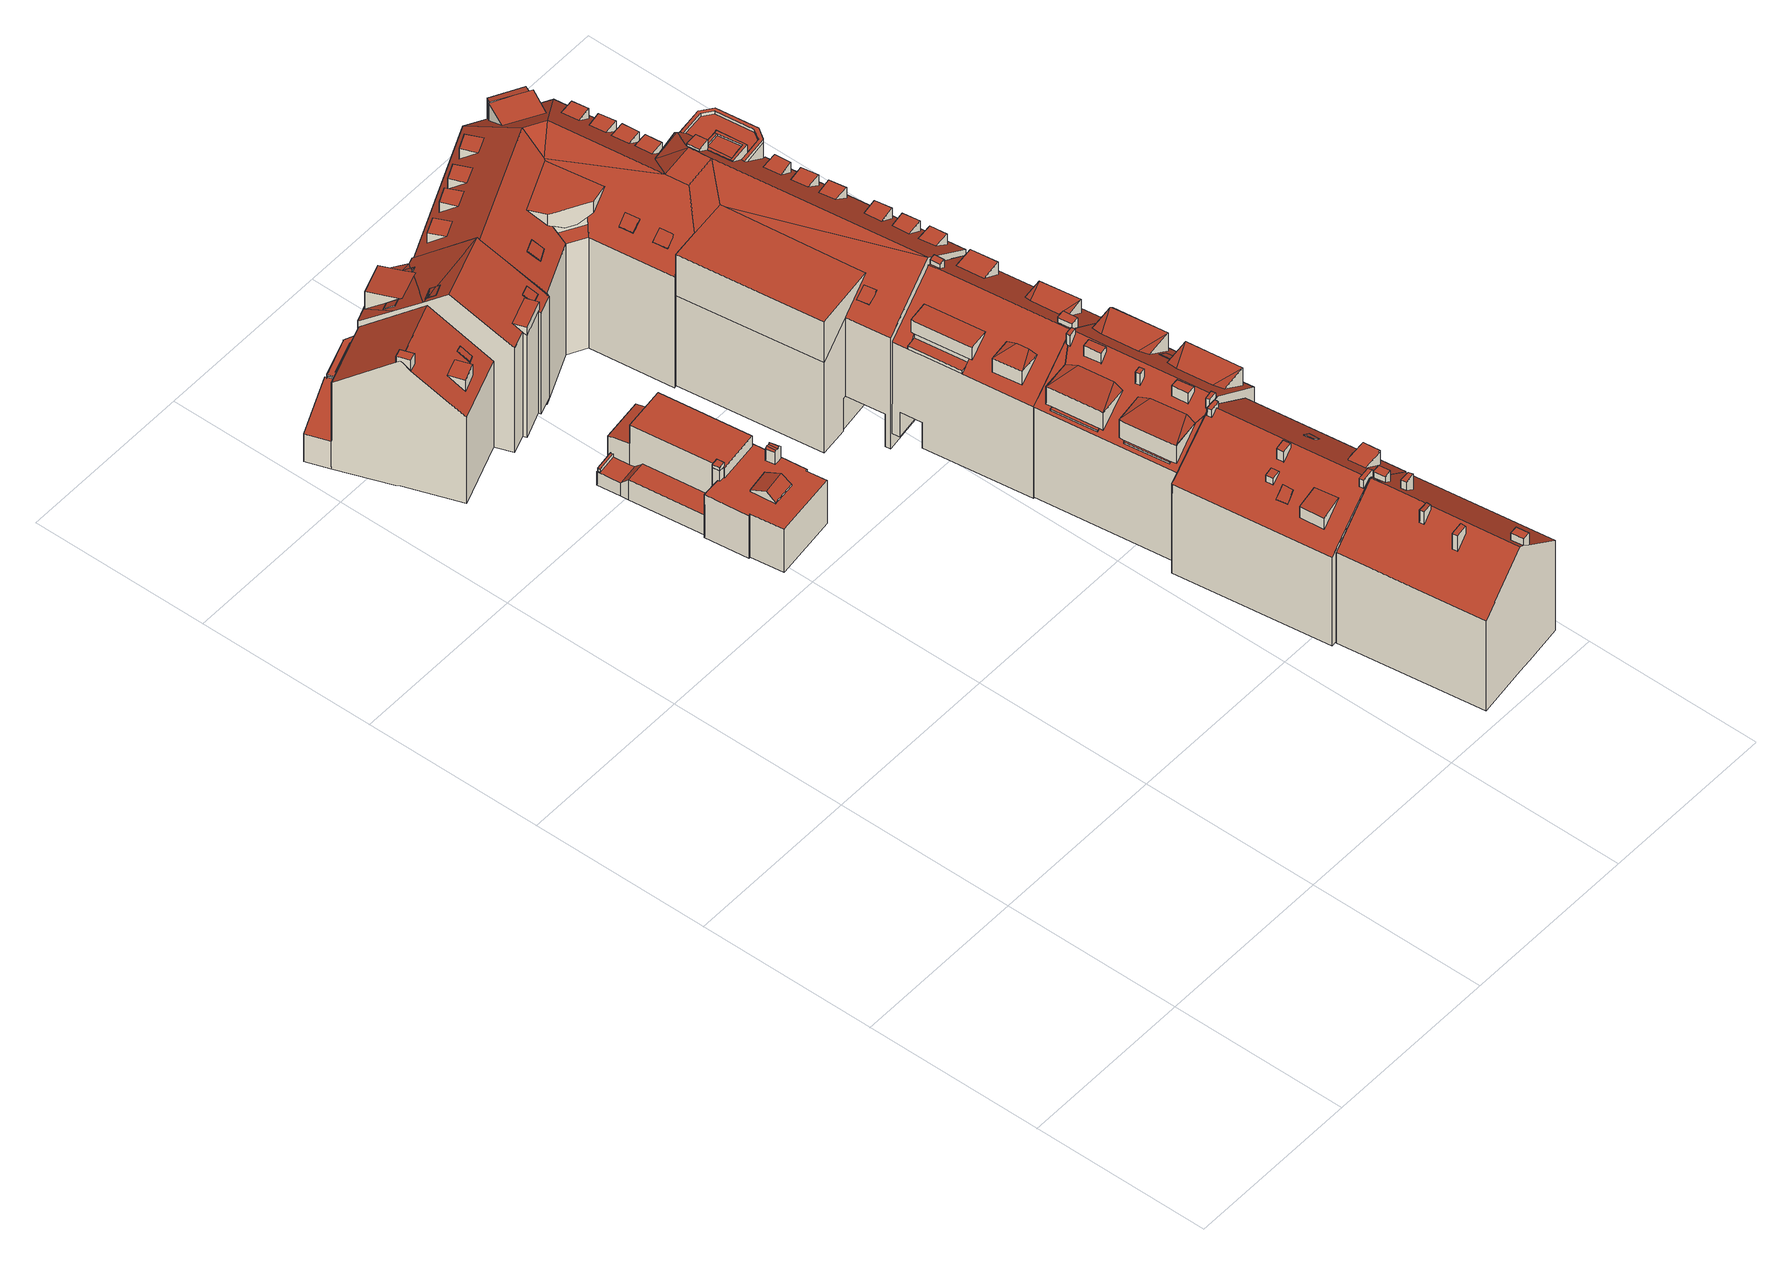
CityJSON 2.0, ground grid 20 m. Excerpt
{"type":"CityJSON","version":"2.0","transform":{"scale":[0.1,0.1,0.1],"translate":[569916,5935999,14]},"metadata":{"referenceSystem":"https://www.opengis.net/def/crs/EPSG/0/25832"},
"CityObjects":{
"building1":{"type":"Building","attributes":{"Grundfläche 2D":"122.697364","Grundhöhe NN":"15.857"},"children":["building1-1","building1-2","building1-3"],"geometry":[{"type":"Solid","lod":"3","boundaries":[[[[0,1,2,3,4,5,6]],[[5,4,7,8,9,6]],[[10,11,12,13,14]],[[2,1,15,16]],[[4,3,2,16,17,12,7]],[[7,12,11,8]],[[18,15,1,0,6,9,8,11,19,20]],[[21,14,13,12,17,22]],[[10,14,21,23]],[[11,10,23,19]],[[18,20,19,23,21,22,17,16,15]]]],"semantics":{"surfaces":[{"type":"RoofSurface"},{"type":"WallSurface"},{"type":"GroundSurface"}],"values":[[0,0,0,1,1,1,1,1,1,1,2]]}}]},
"building1-1":{"type":"BuildingInstallation","parents":["building1"],"geometry":[{"type":"MultiSurface","lod":"3","boundaries":[[[24,25,26,27]],[[26,25,28,29]],[[27,26,29,30]],[[24,27,30,31]],[[25,24,31,28]]],"semantics":{"surfaces":[{"type":"RoofSurface"},{"type":"WallSurface"}],"values":[0,1,1,1,1]}}]},
"building1-2":{"type":"BuildingInstallation","parents":["building1"],"geometry":[{"type":"MultiSurface","lod":"3","boundaries":[[[32,33,34,35,36]],[[0,37,34,33]],[[34,37,5,38,35]],[[36,35,38,9]],[[9,6,0,33,32,36]]],"semantics":{"surfaces":[{"type":"RoofSurface"},{"type":"WallSurface"}],"values":[0,1,1,1,1]}}]},
"building1-3":{"type":"BuildingInstallation","parents":["building1"],"geometry":[{"type":"MultiSurface","lod":"3","boundaries":[[[39,40,41,42]],[[43,44,42,41]],[[44,39,42]],[[43,41,40]]],"semantics":{"surfaces":[{"type":"RoofSurface"},{"type":"WallSurface"}],"values":[0,1,1,1]}}]},
"building2":{"type":"Building","attributes":{"Grundfläche 2D":"153.880548","Grundhöhe NN":"16.276"},"children":["building2-1","building2-2","building2-3","building2-4"],"geometry":[{"type":"Solid","lod":"3","boundaries":[[[[45,46,47,48,49,50,51,52,53,54,55,56,57,58]],[[59,60,61,62,63,64,65,66,67]],[[68,69,70,71,72,73,74]],[[75,76,77,78,79,80]],[[81,82,83,84,85,86]],[[69,68,80,79]],[[87,51,50,76,75,88]],[[52,51,87,89]],[[53,52,89,90]],[[54,53,90,91]],[[55,54,91,92]],[[56,55,92,93]],[[58,57,94,95]],[[57,56,93,94]],[[45,58,95,96]],[[75,80,97,88]],[[85,84,98,99]],[[86,85,99,100]],[[72,71,70,83,82,81,86,100,101]],[[61,84,83,62]],[[69,79,78,63,62,83,70]],[[63,78,77,64]],[[50,49,65,64,77,76]],[[65,49,48,66]],[[66,48,47,67]],[[67,47,46,59]],[[98,84,61,60,59,46,45,96]],[[80,68,102,97]],[[103,74,73,72,101,104]],[[68,74,103,102]],[[95,94,93,92,91,90,89,87,88,97,102,103,104,101,100,99,98,96]]]],"semantics":{"surfaces":[{"type":"RoofSurface"},{"type":"WallSurface"},{"type":"GroundSurface"}],"values":[[0,0,0,0,0,0,1,1,1,1,1,1,1,1,1,1,1,1,1,1,1,1,1,1,1,1,1,1,1,1,2]]}}]},
"building2-1":{"type":"BuildingInstallation","parents":["building2"],"geometry":[{"type":"MultiSurface","lod":"3","boundaries":[[[105,106,107,108]],[[109,106,105,110]],[[111,112,108,107]],[[108,112,113,110,105]],[[113,114,109,110]],[[109,114,111,107,106]]],"semantics":{"surfaces":[{"type":"RoofSurface"},{"type":"WallSurface"}],"values":[0,0,1,1,1,1]}}]},
"building2-2":{"type":"BuildingInstallation","parents":["building2"],"geometry":[{"type":"MultiSurface","lod":"3","boundaries":[[[115,116,117,118]],[[119,115,118,120]],[[121,119,120,122]],[[123,121,122,124]],[[125,126,127,128,124,122,120,118,117]],[[123,124,128,129]],[[129,130,131,132,133,116,115,119,121,123]],[[117,116,133,125]]],"semantics":{"surfaces":[{"type":"RoofSurface"},{"type":"WallSurface"}],"values":[0,0,0,0,1,1,1,1]}}]},
"building2-3":{"type":"BuildingInstallation","parents":["building2"],"geometry":[{"type":"MultiSurface","lod":"3","boundaries":[[[134,135,136,137]],[[64,65,134,137]],[[65,66,138,135,134]],[[136,135,138,139]],[[139,63,64,137,136]]],"semantics":{"surfaces":[{"type":"RoofSurface"},{"type":"WallSurface"}],"values":[0,1,1,1,1]}}]},
"building2-4":{"type":"BuildingInstallation","parents":["building2"],"geometry":[{"type":"MultiSurface","lod":"3","boundaries":[[[140,141,142,143]],[[72,73,143,142]],[[73,144,140,143]],[[141,140,144,71]],[[72,142,141,71]]],"semantics":{"surfaces":[{"type":"RoofSurface"},{"type":"WallSurface"}],"values":[0,1,1,1,1]}}]},
"building3":{"type":"Building","attributes":{"Grundfläche 2D":"136.091124","Grundhöhe NN":"15.886"},"children":["building3-1","building3-2","building3-3","building3-4","building3-5"],"geometry":[{"type":"Solid","lod":"3","boundaries":[[[[145,146,147,148,149,150,151,152,153]],[[154,155,156,157]],[[158,154,157,159,160,161,162,163,164,165,166,167]],[[168,169,150,149,170,171,172,165,173,174,175,176]],[[171,170,166,165,172]],[[177,175,178,179,180,181]],[[175,177,182,169,168,176]],[[183,180,179,184,170,149,148,185]],[[179,186,187,184]],[[188,189,190,191,192,193,194,195]],[[183,185,148,147,146]],[[152,151,150,169,182,177,181,145,153]],[[180,183,146,145,181]],[[160,159,156,155,196]],[[156,159,157]],[[158,196,155,154]],[[158,167,197,198]],[[196,158,198,199]],[[160,196,199,200]],[[161,160,200,201]],[[162,161,201,202]],[[203,204,174,173,165,164,163,162,202,205]],[[175,174,204,206]],[[178,175,206,207]],[[192,191,190,189,208,186,179,178,207,209]],[[167,166,170,184,187,186,208,189,22,17,197]],[[193,192,209,210]],[[194,193,210,211]],[[212,188,195,194,211,213]],[[189,188,212,22]],[[203,205,202,201,200,199,198,197,17,22,212,213,211,210,209,207,206,204]]]],"semantics":{"surfaces":[{"type":"RoofSurface"},{"type":"WallSurface"},{"type":"GroundSurface"}],"values":[[0,0,0,0,0,0,0,0,0,0,1,1,1,1,1,1,1,1,1,1,1,1,1,1,1,1,1,1,1,1,2]]}}]},
"building3-1":{"type":"BuildingInstallation","parents":["building3"],"geometry":[{"type":"MultiSurface","lod":"3","boundaries":[[[214,215,216,217,218]],[[219,220,218,217,221]],[[220,222,214,218]],[[216,215,214,222,223,224]],[[224,221,217,216]]],"semantics":{"surfaces":[{"type":"RoofSurface"},{"type":"WallSurface"}],"values":[0,1,1,1,1]}}]},
"building3-2":{"type":"BuildingInstallation","parents":["building3"],"geometry":[{"type":"MultiSurface","lod":"3","boundaries":[[[225,226,208,227,228,229,230,231,232,233,234]],[[228,227,190,235]],[[229,228,235,236]],[[230,229,236,237]],[[237,191,231,230]],[[192,232,231,191]],[[192,193,233,232]],[[193,194,234,233]],[[194,195,188,226,225,234]],[[188,189,208,226]],[[190,227,208,189]]],"semantics":{"surfaces":[{"type":"RoofSurface"},{"type":"WallSurface"}],"values":[0,1,1,1,1,1,1,1,1,1,1]}}]},
"building3-3":{"type":"BuildingInstallation","parents":["building3"],"geometry":[{"type":"MultiSurface","lod":"3","boundaries":[[[238,239,240]],[[238,240,241]],[[242,243,241,244]],[[238,241,243]],[[245,244,241,240,239,246,171]],[[245,247,242,244]],[[248,238,243,242,247,172]],[[248,246,239,238]]],"semantics":{"surfaces":[{"type":"RoofSurface"},{"type":"WallSurface"}],"values":[0,0,0,0,1,1,1,1]}}]},
"building3-4":{"type":"BuildingInstallation","parents":["building3"],"geometry":[{"type":"MultiSurface","lod":"3","boundaries":[[[249,250,251,252,253,254]],[[255,254,253]],[[256,252,251,250,257,258]],[[255,253,252,256,168,259]],[[260,261,249,254,255,259,176]],[[261,257,250,249]]],"semantics":{"surfaces":[{"type":"RoofSurface"},{"type":"WallSurface"}],"values":[0,0,1,1,1,1]}}]},
"building3-5":{"type":"BuildingInstallation","parents":["building3"],"geometry":[{"type":"MultiSurface","lod":"3","boundaries":[[[262,263,264,265]],[[265,264,266,267]],[[262,265,267,268]],[[268,269,263,262]],[[269,266,264,263]]],"semantics":{"surfaces":[{"type":"RoofSurface"},{"type":"WallSurface"}],"values":[0,1,1,1,1]}}]},
"building4":{"type":"Building","attributes":{"Grundfläche 2D":"196.305676","Grundhöhe NN":"16.798"},"children":["building4-1","building4-2","building4-3","building4-4","building4-5"],"geometry":[{"type":"Solid","lod":"3","boundaries":[[[[270,271,272,273,274,275,276,277]],[[278,271,270]],[[279,272,271,278,280,281]],[[276,275,282,283]],[[270,277,276,283,284]],[[285,286,281,280,278,270,284,287]],[[279,281,286,288]],[[289,282,275,274,273,272,279,288,290]],[[290,288,286,285,287,284,283,282,289]]]],"semantics":{"surfaces":[{"type":"RoofSurface"},{"type":"WallSurface"},{"type":"GroundSurface"}],"values":[[0,0,0,1,1,1,1,1,2]]}}]},
"building4-1":{"type":"BuildingInstallation","parents":["building4"],"geometry":[{"type":"MultiSurface","lod":"3","boundaries":[[[291,292,293,294]],[[294,293,273,274]],[[291,294,274,295]],[[292,291,295,296]],[[293,292,296,273]]],"semantics":{"surfaces":[{"type":"RoofSurface"},{"type":"WallSurface"}],"values":[0,1,1,1,1]}}]},
"building4-2":{"type":"BuildingInstallation","parents":["building4"],"geometry":[{"type":"MultiSurface","lod":"3","boundaries":[[[297,298,299,300]],[[300,299,301,302]],[[297,300,302,303]],[[298,297,303,304]],[[299,298,304,301]]],"semantics":{"surfaces":[{"type":"RoofSurface"},{"type":"WallSurface"}],"values":[0,1,1,1,1]}}]},
"building4-3":{"type":"BuildingInstallation","parents":["building4"],"geometry":[{"type":"MultiSurface","lod":"3","boundaries":[[[305,306,307,308]],[[308,307,309,310]],[[305,308,310,311]],[[311,312,306,305]],[[312,309,307,306]]],"semantics":{"surfaces":[{"type":"RoofSurface"},{"type":"WallSurface"}],"values":[0,1,1,1,1]}}]},
"building4-4":{"type":"BuildingInstallation","parents":["building4"],"geometry":[{"type":"MultiSurface","lod":"3","boundaries":[[[313,314,315,316]],[[316,315,277,270]],[[313,316,270,317]],[[314,313,317,318]],[[315,314,318,277]]],"semantics":{"surfaces":[{"type":"RoofSurface"},{"type":"WallSurface"}],"values":[0,1,1,1,1]}}]},
"building4-5":{"type":"BuildingInstallation","parents":["building4"],"geometry":[{"type":"MultiSurface","lod":"3","boundaries":[[[319,320,321,322]],[[322,321,323,324]],[[324,325,319,322]],[[325,326,320,319]],[[321,320,326,323]]],"semantics":{"surfaces":[{"type":"RoofSurface"},{"type":"WallSurface"}],"values":[0,1,1,1,1]}}]},
"building5":{"type":"Building","attributes":{"Grundfläche 2D":"222.930865","Grundhöhe NN":"17.028"},"children":["building5-1","building5-2","building5-3","building5-4","building5-5","building5-6","building5-7"],"geometry":[{"type":"Solid","lod":"3","boundaries":[[[[327,328,329,330]],[[331,332,333,334,335,336,337,338,339,340],[341,328,327,342]],[[278,270,343,333,332,331]],[[344,333,343,270]],[[345,346,337,336,335,334,333,344,270,276,347,348,349]],[[330,329,341,342]],[[342,327,330]],[[341,329,328]],[[350,351,270,278,331,340,339,352,353]],[[354,347,276,270,351,355]],[[348,347,354,356]],[[357,358,338,337,346,345,349,348,356,359]],[[339,338,358,352]],[[359,356,354,355,351,350,353,352,358,357]]]],"semantics":{"surfaces":[{"type":"RoofSurface"},{"type":"WallSurface"},{"type":"GroundSurface"}],"values":[[0,0,0,0,0,1,1,1,1,1,1,1,1,2]]}}]},
"building5-1":{"type":"BuildingInstallation","parents":["building5"],"geometry":[{"type":"MultiSurface","lod":"3","boundaries":[[[360,361,362,363,364]],[[332,343,344,365,362,361,360,366]],[[363,362,365,367]],[[363,367,333,368,364]],[[360,364,368,366]]],"semantics":{"surfaces":[{"type":"RoofSurface"},{"type":"WallSurface"}],"values":[0,1,1,1,1]}}]},
"building5-2":{"type":"BuildingInstallation","parents":["building5"],"geometry":[{"type":"MultiSurface","lod":"3","boundaries":[[[369,370,371,372]],[[372,371,373,374]],[[369,372,374,375]],[[370,369,375,376]],[[371,370,376,373]]],"semantics":{"surfaces":[{"type":"RoofSurface"},{"type":"WallSurface"}],"values":[0,1,1,1,1]}}]},
"building5-3":{"type":"BuildingInstallation","parents":["building5"],"geometry":[{"type":"MultiSurface","lod":"3","boundaries":[[[377,378,379,380]],[[380,379,381,382]],[[379,378,383,381]],[[377,380,382,384]],[[378,377,384,383]]],"semantics":{"surfaces":[{"type":"RoofSurface"},{"type":"WallSurface"}],"values":[0,1,1,1,1]}}]},
"building5-4":{"type":"BuildingInstallation","parents":["building5"],"geometry":[{"type":"MultiSurface","lod":"3","boundaries":[[[385,386,387,388,389,390]],[[388,387,391,336,392]],[[389,388,392,393]],[[393,335,394,385,390,389]],[[394,395,391,387,386,385]]],"semantics":{"surfaces":[{"type":"RoofSurface"},{"type":"WallSurface"}],"values":[0,1,1,1,1]}}]},
"building5-5":{"type":"BuildingInstallation","parents":["building5"],"geometry":[{"type":"MultiSurface","lod":"3","boundaries":[[[396,397,398,399]],[[399,398,400,401]],[[396,399,401,402]],[[397,396,402,403]],[[398,397,403,400]]],"semantics":{"surfaces":[{"type":"RoofSurface"},{"type":"WallSurface"}],"values":[0,1,1,1,1]}}]},
"building5-6":{"type":"BuildingInstallation","parents":["building5"],"geometry":[{"type":"MultiSurface","lod":"3","boundaries":[[[404,405,406,407]],[[407,406,408,409]],[[404,407,409,410]],[[405,404,410,411]],[[406,405,411,408]]],"semantics":{"surfaces":[{"type":"RoofSurface"},{"type":"WallSurface"}],"values":[0,1,1,1,1]}}]},
"building5-7":{"type":"BuildingInstallation","parents":["building5"],"geometry":[{"type":"MultiSurface","lod":"3","boundaries":[[[412,413,414,415,416,417,418,419]],[[420,416,415,414,413,421,422]],[[423,412,419,418,417,424,425]],[[413,412,423,421]]],"semantics":{"surfaces":[{"type":"RoofSurface"},{"type":"WallSurface"}],"values":[0,1,1,1]}}]},
"building6":{"type":"Building","attributes":{"Grundfläche 2D":"205.295809","Grundhöhe NN":"16.913"},"children":["building6-1","building6-2","building6-3","building6-4","building6-5","building6-6","building6-7","building6-8"],"geometry":[{"type":"MultiSurface","lod":"3","boundaries":[[[426,427,428,429]],[[427,430,428]],[[429,431,426]],[[432,433,434]],[[433,435,434]],[[432,434,435,436,437,438,439]],[[436,440,437]],[[441,442,443]],[[442,444,445,446,447,448,443]],[[444,449,445]],[[449,446,445]],[[450,451,452,453,454,455,456,457,458],[459,460,461,462,463,464,465,466],[467,468,431,429,428,430]],[[452,451,450,469,470,471,472,473,453],[449,444,442,441,474,475,476,477,478,479,480,481,449,469],[433,482,483,484,485,486,487,440,436,435,433,472]],[[461,460,488,489,490]],[[490,463,462,461]],[[488,460,459]],[[430,427,467]],[[426,431,468]],[[427,426,468,467]],[[482,433,432]],[[437,440,487]],[[483,482,432,439,438,437,487,486]],[[441,443,474]],[[481,446,449]],[[475,474,443,448,447,446,481,480]],[[463,490,464]],[[466,488,459]],[[464,490,489,488,466,465]],[[456,455,454,491,492]],[[493,494,470,469,450,458,457,456,492,495]],[[471,470,494,496]],[[497,491,454,453,473,472,471,496,498]],[[492,491,497,498,496,494,493,495]]],"semantics":{"surfaces":[{"type":"RoofSurface"},{"type":"WallSurface"},{"type":"GroundSurface"}],"values":[0,0,0,0,0,0,0,0,0,0,0,0,0,0,0,0,1,1,1,1,1,1,1,1,1,1,1,1,1,1,1,1,2]}}]},
"building6-1":{"type":"BuildingInstallation","parents":["building6"],"geometry":[{"type":"MultiSurface","lod":"3","boundaries":[[[486,499,500,483]],[[499,486,485]],[[500,499,485,484]],[[483,500,484]]],"semantics":{"surfaces":[{"type":"RoofSurface"},{"type":"WallSurface"}],"values":[0,1,1,1]}}]},
"building6-2":{"type":"BuildingInstallation","parents":["building6"],"geometry":[{"type":"MultiSurface","lod":"3","boundaries":[[[501,502,503,504]],[[504,503,505,506]],[[501,504,506,507]],[[502,501,507,508]],[[503,502,508,505]]],"semantics":{"surfaces":[{"type":"RoofSurface"},{"type":"WallSurface"}],"values":[0,1,1,1,1]}}]},
"building6-3":{"type":"BuildingInstallation","parents":["building6"],"geometry":[{"type":"MultiSurface","lod":"3","boundaries":[[[509,510,511,512]],[[513,514,512,511]],[[509,512,514,515]],[[510,509,515,516]],[[511,510,516,513]]],"semantics":{"surfaces":[{"type":"RoofSurface"},{"type":"WallSurface"}],"values":[0,1,1,1,1]}}]},
"building6-4":{"type":"BuildingInstallation","parents":["building6"],"geometry":[{"type":"MultiSurface","lod":"3","boundaries":[[[517,518,519,520]],[[520,519,521,522]],[[517,520,522,523]],[[523,524,518,517]],[[519,518,524,521]]],"semantics":{"surfaces":[{"type":"RoofSurface"},{"type":"WallSurface"}],"values":[0,1,1,1,1]}}]},
"building6-5":{"type":"BuildingInstallation","parents":["building6"],"geometry":[{"type":"MultiSurface","lod":"3","boundaries":[[[480,479,525,526,476,475]],[[476,526,477]],[[525,479,478]],[[526,525,478,477]]],"semantics":{"surfaces":[{"type":"RoofSurface"},{"type":"WallSurface"}],"values":[0,1,1,1]}}]},
"building6-6":{"type":"BuildingInstallation","parents":["building6"],"geometry":[{"type":"MultiSurface","lod":"3","boundaries":[[[527,528,529,530]],[[530,529,531,532]],[[527,530,532,533]],[[528,527,533,534]],[[529,528,534,531]]],"semantics":{"surfaces":[{"type":"RoofSurface"},{"type":"WallSurface"}],"values":[0,1,1,1,1]}}]},
"building6-7":{"type":"BuildingInstallation","parents":["building6"],"geometry":[{"type":"MultiSurface","lod":"3","boundaries":[[[535,536,537,538]],[[539,540,536,535]],[[541,542,538,537]],[[535,538,542,539]],[[537,536,540,541]]],"semantics":{"surfaces":[{"type":"RoofSurface"},{"type":"WallSurface"}],"values":[0,1,1,1,1]}}]},
"building6-8":{"type":"BuildingInstallation","parents":["building6"],"geometry":[{"type":"MultiSurface","lod":"3","boundaries":[[[543,544,545,546]],[[546,545,547,548]],[[543,546,548,549]],[[544,543,549,550]],[[545,544,550,547]]],"semantics":{"surfaces":[{"type":"RoofSurface"},{"type":"WallSurface"}],"values":[0,1,1,1,1]}}]},
"building7":{"type":"Building","attributes":{"Grundfläche 2D":"773.673738","Grundhöhe NN":"14.750"},"children":["building7-1","building7-2","building7-3","building7-4","building7-5","building7-6","building7-7","building7-8","building7-9","building7-10","building7-11","building7-12","building7-13","building7-14","building7-15","building7-16","building7-17","building7-18","building7-19","building7-20","building7-21","building7-22","building7-23","building7-24","building7-25","building7-26"],"geometry":[{"type":"MultiSurface","lod":"3","boundaries":[[[551,552,553,554,555]],[[556,557,558,559,560,561,562,563,564]],[[565,566,567,568,569]],[[570,565,569,571]],[[572,573,574,571,569,575,576,577,578,579,580,581,582,562,561,583]],[[574,584,571]],[[584,585,571]],[[573,586,585,584,574]],[[573,587,586]],[[588,586,589,590,591]],[[592,593,594,595,591,590,596,597],[598,555,554,599,600,601]],[[594,602,164,595]],[[603,604,605,606,607,608,595,164,609]],[[610,611,588,608,607,612,613,614,615,616,617,618]],[[591,608,588]],[[595,608,591]],[[588,611,571,585]],[[585,586,588]],[[570,571,611,610]],[[565,570,610,619,620,566]],[[621,622,612,607,606,623,624]],[[589,586,587]],[[554,553,599]],[[551,555,598]],[[599,553,552,551,598,601,625,626,600]],[[578,627,579]],[[628,629,627,578,577,630]],[[628,630,631,632]],[[632,631,633,634]],[[633,583,634]],[[635,567,566,620]],[[610,618,619]],[[618,617,619]],[[635,620,619,617,636]],[[605,604,637,638,614,613,622,621,624,623]],[[605,623,606]],[[613,612,622]],[[639,575,569,568,640,641]],[[642,643,644,645,646,576,575,639]],[[577,576,646,647]],[[630,577,647,648]],[[631,630,648,649]],[[633,631,649,650]],[[573,572,583,633,650,651]],[[652,590,589,587,573,651,653]],[[596,590,652,654]],[[597,596,654,655]],[[592,597,655,656]],[[593,592,656,657]],[[594,593,657,658]],[[602,594,658,659]],[[609,164,602,659,660]],[[603,609,660,661]],[[615,603,661,662]],[[616,615,662,663]],[[636,617,616,663,664]],[[635,636,664,665]],[[666,667,668,567,635,665]],[[669,670,640,568,567,668]],[[644,671,672,645]],[[672,671,667,666]],[[643,642,670,669]],[[654,652,653,651,650,649,648,647,646,645,672,666,665,664,663,662,661,660,659,658,657,656,655]],[[640,670,642,639,641]],[[668,667,671,644,643,669]]],"semantics":{"surfaces":[{"type":"RoofSurface"},{"type":"WallSurface"},{"type":"GroundSurface"},{"type":"OuterCeilingSurface"}],"values":[0,0,0,0,0,0,0,0,0,0,0,0,0,0,0,0,0,0,0,0,0,1,1,1,1,1,1,1,1,1,1,1,1,1,1,1,1,1,1,1,1,1,1,1,1,1,1,1,1,1,1,1,1,1,1,1,1,1,1,1,1,1,2,2,3]}}]},
"building7-1":{"type":"BuildingInstallation","parents":["building7"],"geometry":[{"type":"MultiSurface","lod":"3","boundaries":[[[673,674,675,676]],[[675,674,677]],[[673,676,678]],[[678,677,674,673]]],"semantics":{"surfaces":[{"type":"RoofSurface"},{"type":"WallSurface"}],"values":[0,1,1,1]}}]},
"building7-2":{"type":"BuildingInstallation","parents":["building7"],"geometry":[{"type":"MultiSurface","lod":"3","boundaries":[[[679,680,681,682,683,684,685,686,687]],[[680,679,564,563,688]],[[681,689,690,682]],[[684,683,682,690,691,692]],[[693,694,686,685]],[[686,694,695,696,687]],[[687,696,556,564,679]]],"semantics":{"surfaces":[{"type":"RoofSurface"},{"type":"WallSurface"}],"values":[0,1,1,1,1,1,1]}}]},
"building7-3":{"type":"BuildingInstallation","parents":["building7"],"geometry":[{"type":"MultiSurface","lod":"3","boundaries":[[[697,698,699,700]],[[698,701,699]],[[700,702,697]],[[698,697,702,701]]],"semantics":{"surfaces":[{"type":"RoofSurface"},{"type":"WallSurface"}],"values":[0,1,1,1]}}]},
"building7-4":{"type":"BuildingInstallation","parents":["building7"],"geometry":[{"type":"MultiSurface","lod":"3","boundaries":[[[703,704,705,706]],[[705,704,707]],[[708,703,706]],[[703,708,707,704]]],"semantics":{"surfaces":[{"type":"RoofSurface"},{"type":"WallSurface"}],"values":[0,1,1,1]}}]},
"building7-5":{"type":"BuildingInstallation","parents":["building7"],"geometry":[{"type":"MultiSurface","lod":"3","boundaries":[[[709,710,711,712,713,714]],[[715,716,709,714]],[[716,717,710,709]],[[718,719,715,714,713,712]],[[718,712,711,710,717,720]]],"semantics":{"surfaces":[{"type":"RoofSurface"},{"type":"WallSurface"}],"values":[0,1,1,1,1]}}]},
"building7-6":{"type":"BuildingInstallation","parents":["building7"],"geometry":[{"type":"MultiSurface","lod":"3","boundaries":[[[721,722,723,724]],[[722,725,723]],[[724,726,721]],[[722,721,726,725]]],"semantics":{"surfaces":[{"type":"RoofSurface"},{"type":"WallSurface"}],"values":[0,1,1,1]}}]},
"building7-7":{"type":"BuildingInstallation","parents":["building7"],"geometry":[{"type":"MultiSurface","lod":"3","boundaries":[[[689,727,692,691,690]],[[688,563,562,728]]],"semantics":{"surfaces":[{"type":"RoofSurface"},{"type":"WallSurface"}],"values":[0,1]}}]},
"building7-8":{"type":"BuildingInstallation","parents":["building7"],"geometry":[{"type":"MultiSurface","lod":"3","boundaries":[[[626,625,729,730]],[[601,596,597,729,625]],[[597,592,730,729]],[[592,593,600,626,730]]],"semantics":{"surfaces":[{"type":"RoofSurface"},{"type":"WallSurface"}],"values":[0,1,1,1]}}]},
"building7-9":{"type":"BuildingInstallation","parents":["building7"],"geometry":[{"type":"MultiSurface","lod":"3","boundaries":[[[731,732,733,734]],[[732,735,733]],[[734,736,731]],[[732,731,736,735]]],"semantics":{"surfaces":[{"type":"RoofSurface"},{"type":"WallSurface"}],"values":[0,1,1,1]}}]},
"building7-10":{"type":"BuildingInstallation","parents":["building7"],"geometry":[{"type":"MultiSurface","lod":"3","boundaries":[[[737,738,739,740]],[[738,741,739]],[[740,742,737]],[[738,737,742,741]]],"semantics":{"surfaces":[{"type":"RoofSurface"},{"type":"WallSurface"}],"values":[0,1,1,1]}}]},
"building7-11":{"type":"BuildingInstallation","parents":["building7"],"geometry":[{"type":"MultiSurface","lod":"3","boundaries":[[[743,744,745,746]],[[744,747,745]],[[746,748,743]],[[744,743,748,747]]],"semantics":{"surfaces":[{"type":"RoofSurface"},{"type":"WallSurface"}],"values":[0,1,1,1]}}]},
"building7-12":{"type":"BuildingInstallation","parents":["building7"],"geometry":[{"type":"MultiSurface","lod":"3","boundaries":[[[749,750,751,752,753,754]],[[755,756,753,752]],[[756,757,754,753]],[[757,758,750,749,754]],[[758,759,755,752,751,750]]],"semantics":{"surfaces":[{"type":"RoofSurface"},{"type":"WallSurface"}],"values":[0,1,1,1,1]}}]},
"building7-13":{"type":"BuildingInstallation","parents":["building7"],"geometry":[{"type":"MultiSurface","lod":"3","boundaries":[[[760,761,762,763,764,765]],[[766,767,768,764,763,769]],[[574,765,764,768]],[[770,761,760,765,574,584]],[[771,772,769,763,762,761,770]]],"semantics":{"surfaces":[{"type":"RoofSurface"},{"type":"WallSurface"}],"values":[0,1,1,1,1]}}]},
"building7-14":{"type":"BuildingInstallation","parents":["building7"],"geometry":[{"type":"MultiSurface","lod":"3","boundaries":[[[773,774,775,776,777]],[[777,776,778]],[[774,779,775]],[[779,778,776,775]]],"semantics":{"surfaces":[{"type":"RoofSurface"},{"type":"WallSurface"}],"values":[0,1,1,1]}}]},
"building7-15":{"type":"BuildingInstallation","parents":["building7"],"geometry":[{"type":"MultiSurface","lod":"3","boundaries":[[[780,781,782,783]],[[784,785,781,780,786]],[[782,781,785,787]],[[780,783,786]]],"semantics":{"surfaces":[{"type":"RoofSurface"},{"type":"WallSurface"}],"values":[0,1,1,1]}}]},
"building7-16":{"type":"BuildingInstallation","parents":["building7"],"geometry":[{"type":"MultiSurface","lod":"3","boundaries":[[[615,788,789,603]],[[788,615,614]],[[788,614,638,637,604,789]],[[603,789,604]]],"semantics":{"surfaces":[{"type":"RoofSurface"},{"type":"WallSurface"}],"values":[0,1,1,1]}}]},
"building7-17":{"type":"BuildingInstallation","parents":["building7"],"geometry":[{"type":"MultiSurface","lod":"3","boundaries":[[[790,791,792,793]],[[792,791,794,795]],[[793,792,795,796]],[[790,793,796,797]],[[791,790,797,794]]],"semantics":{"surfaces":[{"type":"RoofSurface"},{"type":"WallSurface"}],"values":[0,1,1,1,1]}}]},
"building7-18":{"type":"BuildingInstallation","parents":["building7"],"geometry":[{"type":"MultiSurface","lod":"3","boundaries":[[[798,799,572,800,801,802,803,804,696,695,805,806,807,808]],[[801,800,561,560]],[[802,801,560,559]],[[803,802,559,558]],[[804,803,558,557]],[[557,556,696,804]],[[579,627,806,805]],[[627,629,628,808,807,806]],[[628,632,798,808]],[[632,634,799,798]],[[634,583,572,799]]],"semantics":{"surfaces":[{"type":"RoofSurface"},{"type":"WallSurface"}],"values":[0,1,1,1,1,1,1,1,1,1,1]}}]},
"building7-19":{"type":"BuildingInstallation","parents":["building7"],"geometry":[{"type":"MultiSurface","lod":"3","boundaries":[[[809,810,811,812]],[[810,813,811]],[[812,814,809]],[[810,809,814,813]]],"semantics":{"surfaces":[{"type":"RoofSurface"},{"type":"WallSurface"}],"values":[0,1,1,1]}}]},
"building7-20":{"type":"BuildingInstallation","parents":["building7"],"geometry":[{"type":"MultiSurface","lod":"3","boundaries":[[[815,816,817,818]],[[816,819,817]],[[818,820,815]],[[816,815,820,819]]],"semantics":{"surfaces":[{"type":"RoofSurface"},{"type":"WallSurface"}],"values":[0,1,1,1]}}]},
"building7-21":{"type":"BuildingInstallation","parents":["building7"],"geometry":[{"type":"MultiSurface","lod":"3","boundaries":[[[821,822,823,824]],[[825,823,822]],[[826,821,824]],[[826,825,822,821]]],"semantics":{"surfaces":[{"type":"RoofSurface"},{"type":"WallSurface"}],"values":[0,1,1,1]}}]},
"building7-22":{"type":"BuildingInstallation","parents":["building7"],"geometry":[{"type":"MultiSurface","lod":"3","boundaries":[[[827,828,829,830]],[[831,829,828]],[[832,827,830]],[[832,831,828,827]]],"semantics":{"surfaces":[{"type":"RoofSurface"},{"type":"WallSurface"}],"values":[0,1,1,1]}}]},
"building7-23":{"type":"BuildingInstallation","parents":["building7"],"geometry":[{"type":"MultiSurface","lod":"3","boundaries":[[[833,834,835,836]],[[836,835,837,838]],[[833,836,838,839]],[[834,833,839,840]],[[835,834,840,837]]],"semantics":{"surfaces":[{"type":"RoofSurface"},{"type":"WallSurface"}],"values":[0,1,1,1,1]}}]},
"building7-24":{"type":"BuildingInstallation","parents":["building7"],"geometry":[{"type":"MultiSurface","lod":"3","boundaries":[[[841,681,680,766,769,772,685,684]],[[680,688,728,767,766]],[[685,772,771,693]],[[841,684,692,727]],[[681,841,727,689]]],"semantics":{"surfaces":[{"type":"RoofSurface"},{"type":"WallSurface"}],"values":[0,1,1,1,1]}}]},
"building7-25":{"type":"BuildingInstallation","parents":["building7"],"geometry":[{"type":"MultiSurface","lod":"3","boundaries":[[[842,843,844,845]],[[844,843,846]],[[847,842,845]],[[843,842,847,846]]],"semantics":{"surfaces":[{"type":"RoofSurface"},{"type":"WallSurface"}],"values":[0,1,1,1]}}]},
"building7-26":{"type":"BuildingInstallation","parents":["building7"],"geometry":[{"type":"MultiSurface","lod":"3","boundaries":[[[848,849,850,851]],[[848,851,852]],[[849,848,852,853]],[[851,850,854,855]],[[852,851,855,856]],[[853,852,856,857]],[[850,849,853,857,854]],[[855,854,857,856]]],"semantics":{"surfaces":[{"type":"RoofSurface"},{"type":"WallSurface"},{"type":"OuterCeilingSurface"}],"values":[0,0,0,1,1,1,1,2]}}]},
"building8":{"type":"Building","attributes":{"Grundfläche 2D":"167.516036","Grundhöhe NN":"16.678"},"children":["building8-1","building8-2","building8-3"],"geometry":[{"type":"MultiSurface","lod":"3","boundaries":[[[858,859,860,861]],[[862,863,864,865]],[[863,866,864]],[[867,862,865]],[[868,869,870]],[[871,870,869,872]],[[872,873,871]],[[874,875,876,877,878,879]],[[880,881,882,883,884,885,879,878,886,887,888,889,470,469,450,890,891],[892,866,863,862,867,893]],[[458,457,894,890,450]],[[456,895,896,897,880,891,890,894,457],[869,868,898,899,873,872],[861,860,900,901]],[[860,859,900]],[[901,858,861]],[[858,901,900,859]],[[892,893,865,864]],[[867,865,893]],[[892,864,866]],[[870,898,868]],[[873,899,871]],[[870,871,899,898]],[[887,886,877,876,875,874,885,884]],[[878,877,886]],[[874,879,885]],[[902,903,456,457,458,450,469,470,904,905]],[[906,907,908,909,910,895,456,903]],[[911,881,880,897,896,895,910,912]],[[882,881,911,913,914,915,916,904,470,889]],[[909,908,914,913]],[[916,915,907,906]],[[911,912,910,909,913]],[[905,904,916,906,903,902]],[[908,907,915,914]]],"semantics":{"surfaces":[{"type":"RoofSurface"},{"type":"WallSurface"},{"type":"GroundSurface"},{"type":"OuterCeilingSurface"}],"values":[0,0,0,0,0,0,0,0,0,0,0,1,1,1,1,1,1,1,1,1,1,1,1,1,1,1,1,1,1,2,2,3]}}]},
"building8-1":{"type":"BuildingInstallation","parents":["building8"],"geometry":[{"type":"MultiSurface","lod":"3","boundaries":[[[917,918,919,920,921,922,923]],[[918,917,458,457]],[[924,925,919,918,457]],[[925,926,927,921,920,919]],[[927,928,894,458,917,923,922,921]]],"semantics":{"surfaces":[{"type":"RoofSurface"},{"type":"WallSurface"}],"values":[0,1,1,1,1]}}]},
"building8-2":{"type":"BuildingInstallation","parents":["building8"],"geometry":[{"type":"MultiSurface","lod":"3","boundaries":[[[929,883,930,931,888,932]],[[884,929,932,887]],[[883,929,884]],[[932,888,887]],[[930,883,882]],[[882,889,931,930]],[[888,931,889]]],"semantics":{"surfaces":[{"type":"RoofSurface"},{"type":"WallSurface"}],"values":[0,1,1,1,1,1,1]}}]},
"building8-3":{"type":"BuildingInstallation","parents":["building8"],"geometry":[{"type":"MultiSurface","lod":"3","boundaries":[[[933,934,935,936]],[[936,935,897,937]],[[937,938,933,936]],[[934,933,938,896]],[[935,934,896,897]]],"semantics":{"surfaces":[{"type":"RoofSurface"},{"type":"WallSurface"}],"values":[0,1,1,1,1]}}]}
},
"vertices":[
[46,954,179],[65,903,135],[136,929,135],[121,970,170],[113,990,188],[51,967,188],[43,964,188],[90,1053,135],[19,1027,135],[41,968,185],[10,1053,56],[19,1027,56],[90,1053,56],[90,1054,56],[78,1084,56],[65,903,19],[136,929,19],[90,1053,19],[43,964,19],[19,1027,19],[41,968,19],[78,1084,19],[90,1054,19],[10,1053,19],
[114,951,159],[107,949,159],[111,937,149],[118,940,149],[107,949,158],[111,937,148],[118,940,148],[114,951,158],
[43,964,193],[46,954,193],[55,957,193],[50,971,193],[41,968,193],[55,957,179],[50,971,185],
[98,945,158],[78,938,158],[84,920,158],[104,928,158],[84,920,143],[104,928,143],
[244,710,81],[244,709,81],[197,703,81],[197,704,81],[191,704,81],[191,706,81],[169,704,81],[175,655,81],[177,656,81],[182,619,81],[255,628,81],[252,651,81],[254,651,81],[247,710,81],[244,709,95],[244,710,95],[231,811,95],[183,805,95],[195,713,95],[190,712,95],[191,704,95],[197,704,95],[197,703,95],[160,797,41],[184,800,41],[183,805,41],[181,823,41],[181,826,41],[158,823,41],[157,823,41],[172,704,50],[191,706,50],[190,712,50],[195,713,50],[185,791,50],[161,788,50],[181,826,66],[181,823,67],[183,805,70],[231,811,70],[228,835,66],[180,829,66],[169,704,23],[172,704,23],[175,655,23],[177,656,23],[182,619,23],[255,628,23],[252,651,23],[254,651,23],[247,710,23],[244,710,23],[161,788,23],[231,811,23],[228,835,23],[180,829,23],[181,826,23],[160,797,23],[157,823,23],[158,823,23],
[227,660,92],[201,656,92],[202,646,83],[229,649,83],[199,674,83],[225,678,83],[202,646,81],[229,649,81],[225,678,81],[199,674,81],
[240,688,99],[238,688,97],[240,678,97],[241,678,99],[243,688,99],[244,678,99],[245,689,99],[247,679,99],[247,689,97],[249,679,97],[240,678,81],[241,678,81],[244,678,81],[249,679,81],[247,689,81],[245,689,81],[243,688,81],[240,688,81],[238,688,81],
[191,704,99],[199,705,99],[198,713,99],[190,712,99],[199,705,95],[198,713,95],
[158,820,45],[181,823,45],[181,826,45],[158,823,45],[158,820,41],
[138,1070,167],[105,1058,167],[117,1027,169],[118,1024,170],[147,1034,170],[151,1035,170],[150,1038,170],[150,1039,169],[147,1045,169],[160,927,168],[165,913,168],[197,925,168],[192,939,168],[163,917,160],[197,925,157],[195,925,157],[196,922,155],[217,930,155],[217,932,157],[194,994,207],[193,996,210],[121,970,210],[143,910,160],[152,1040,166],[150,1038,168],[112,994,190],[117,994,191],[131,994,195],[171,1055,160],[171,1056,159],[164,1054,159],[157,1046,163],[144,1056,153],[155,1078,142],[105,1060,142],[108,1059,143],[138,1070,143],[147,1045,162],[105,1058,143],[102,1021,168],[116,1029,166],[90,1054,142],[90,1053,143],[79,1082,58],[90,1054,58],[94,1056,58],[142,1073,58],[146,1075,58],[141,1090,58],[122,1098,58],[121,1097,58],[165,913,157],[143,910,19],[163,917,19],[165,913,19],[195,925,19],[196,922,19],[217,930,19],[171,1055,19],[171,1056,19],[217,932,19],[164,1054,19],[155,1078,19],[90,1054,60],[146,1075,19],[141,1090,19],[122,1098,19],[79,1082,19],[121,1097,19],
[104,1035,160],[108,1025,168],[108,1024,169],[116,1027,169],[112,1038,159],[115,1028,166],[112,1038,158],[116,1027,168],[104,1035,159],[108,1025,167],[108,1024,168],
[121,1097,60],[79,1082,60],[94,1056,60],[86,1078,60],[123,1091,60],[137,1086,60],[142,1073,60],[146,1075,60],[141,1090,60],[122,1098,60],[86,1078,58],[123,1091,58],[137,1086,58],
[129,1000,191],[116,995,191],[117,994,192],[117,992,194],[132,990,200],[131,994,196],[120,985,200],[120,985,199],[116,995,190],[132,990,199],[129,1000,190],
[154,1054,158],[146,1051,158],[148,1046,162],[151,1039,168],[152,1040,168],[157,1046,164],[158,1042,167],[151,1039,167],[146,1051,157],[148,1046,161],[158,1042,166],[156,1049,160],[154,1054,157],
[196,931,163],[207,935,163],[203,945,171],[192,941,171],[203,945,170],[192,941,170],[196,931,162],[207,935,162],
[500,176,192],[497,163,196],[516,13,196],[522,14,192],[531,15,185],[576,21,150],[554,183,150],[509,177,185],[495,175,196],[457,5,150],[494,175,195],[435,167,150],[576,21,28],[554,183,28],[500,176,28],[494,175,28],[435,167,28],[495,175,28],[457,5,28],[531,15,28],[516,13,28],
[529,29,201],[520,28,201],[522,14,201],[531,15,201],[529,29,185],[520,28,192],
[519,150,201],[507,149,201],[508,143,201],[520,145,201],[508,143,190],[520,145,180],[519,150,180],[507,149,190],
[487,64,200],[501,66,200],[501,72,200],[486,70,200],[501,72,190],[486,70,179],[487,64,179],[501,66,190],
[502,163,200],[511,165,200],[509,177,200],[500,176,200],[502,163,192],[511,165,185],
[489,106,202],[501,108,200],[501,113,200],[488,111,202],[501,113,194],[488,111,185],[489,106,185],[501,108,194],
[468,191,180],[464,217,180],[439,214,177],[442,187,177],[494,175,196],[494,176,196],[493,181,196],[483,258,196],[472,341,196],[471,346,196],[471,348,196],[405,339,150],[428,166,150],[485,174,190],[439,214,162],[442,187,162],[499,177,193],[499,177,192],[482,349,188],[472,348,196],[555,183,150],[532,356,150],[483,349,187],[495,175,30],[500,176,30],[428,166,30],[494,175,30],[555,183,30],[554,183,30],[532,356,30],[471,348,30],[405,339,30],[472,348,30],
[485,175,201],[499,177,201],[500,177,201],[499,182,201],[484,180,201],[500,177,192],[485,175,190],[499,182,192],[484,180,190],
[467,256,199],[479,258,199],[478,266,199],[466,264,199],[478,266,194],[466,264,185],[467,256,185],[479,258,194],
[517,261,172],[526,262,164],[525,274,164],[515,272,172],[525,274,163],[515,272,171],[526,262,163],[517,261,171],
[476,342,201],[476,344,201],[475,346,201],[463,345,201],[464,340,201],[472,341,201],[475,346,193],[463,345,191],[464,340,191],[476,342,193],[476,344,193],
[453,233,175],[452,245,175],[440,243,166],[442,231,166],[440,243,165],[442,231,165],[453,233,174],[452,245,174],
[458,254,181],[457,263,181],[447,261,181],[448,253,181],[447,261,172],[448,253,172],[458,254,179],[457,263,179],
[540,201,178],[538,220,178],[522,218,179],[521,218,179],[511,216,179],[514,197,179],[538,200,178],[538,201,178],[521,218,172],[538,220,159],[522,218,171],[540,201,159],[538,200,161],[538,201,161],
[539,365,179],[531,427,179],[499,411,180],[504,372,180],[500,423,179],[508,361,179],[424,349,179],[457,354,179],[425,350,179],[459,366,181],[453,405,181],[416,411,179],[416,405,179],[423,355,179],[449,416,179],[446,432,179],[448,444,181],[413,428,179],[443,483,181],[407,489,179],[405,490,179],[406,484,179],[413,432,179],[438,494,179],[462,507,197],[463,501,197],[465,485,197],[483,349,197],[547,358,151],[527,509,151],[526,516,151],[474,509,189],[465,508,195],[497,442,179],[493,452,180],[488,492,180],[488,494,180],[489,504,179],[520,508,155],[521,506,155],[529,446,155],[531,427,155],[539,365,155],[460,507,196],[398,499,151],[419,341,151],[471,348,188],[472,348,189],[413,428,155],[413,432,155],[412,432,155],[410,432,153],[403,483,153],[406,483,155],[406,484,155],[405,490,155],[424,349,155],[423,355,155],[421,355,153],[414,404,153],[416,405,155],[416,411,155],[529,446,179],[521,506,179],[520,508,179],[547,358,29],[526,516,29],[460,507,29],[398,499,29],[462,507,29],[419,341,29],[472,348,29],[471,348,29],
[414,404,155],[421,355,155],
[454,464,201],[463,466,201],[460,484,201],[451,483,201],[460,484,194],[451,483,187],[454,464,187],[463,466,194],
[466,370,201],[476,371,201],[473,389,201],[464,388,201],[473,389,194],[464,388,187],[466,370,187],[476,371,194],
[451,504,203],[451,499,203],[461,501,203],[460,505,203],[461,501,196],[460,505,196],[451,504,189],[451,499,189],
[403,483,155],[410,432,155],
[472,349,202],[482,350,202],[481,355,202],[471,353,202],[481,355,196],[471,353,189],[472,349,189],[482,350,196],
[511,428,171],[522,429,163],[520,441,163],[509,440,171],[511,428,170],[522,429,162],[520,441,162],[509,440,170],
[456,425,201],[457,420,201],[464,421,201],[463,426,201],[464,421,190],[463,426,190],[456,425,185],[457,420,185],
[386,1089,187],[350,1109,187],[347,1110,187],[333,1082,187],[371,1061,187],[452,887,181],[472,890,181],[479,901,181],[474,944,181],[463,952,181],[438,949,181],[442,920,181],[445,920,181],[448,921,181],[387,859,185],[405,706,185],[369,701,158],[376,652,158],[441,661,207],[386,865,185],[410,895,207],[433,952,185],[428,951,189],[409,924,205],[506,670,158],[478,887,158],[475,887,160],[474,886,160],[447,882,181],[447,886,181],[452,887,177],[448,921,177],[438,952,181],[409,923,205],[407,920,207],[392,948,185],[427,953,188],[367,915,207],[427,953,158],[410,1084,158],[350,1042,207],[356,1119,154],[353,1115,158],[330,1127,158],[328,1054,207],[388,1096,158],[390,1101,154],[386,1089,163],[347,1110,163],[350,1109,163],[384,1090,163],[171,1055,158],[276,959,158],[277,976,170],[273,978,172],[265,997,187],[324,1024,187],[325,1025,188],[217,932,158],[343,860,185],[370,889,207],[334,960,187],[313,956,172],[308,959,168],[296,948,158],[308,855,158],[311,856,160],[343,860,184],[311,856,185],[333,696,185],[308,959,187],[313,956,187],[273,978,187],[277,976,187],[384,1090,182],[350,1109,182],[474,886,181],[483,899,181],[475,887,181],[483,899,152],[477,946,152],[477,946,181],[464,956,161],[464,956,181],[333,696,130],[311,856,130],[288,970,162],[299,964,162],[506,670,8],[376,652,8],[441,661,8],[506,677,8],[506,677,52],[500,720,52],[500,720,8],[478,887,8],[475,887,8],[483,899,8],[477,946,8],[464,956,8],[428,951,8],[410,1084,8],[427,953,8],[388,1096,8],[390,1101,8],[356,1119,8],[353,1115,8],[330,1127,8],[171,1055,8],[217,932,8],[276,959,8],[296,948,8],[308,855,8],[311,856,8],[333,696,8],[365,700,8],[365,700,52],[369,701,52],[375,658,52],[375,658,8],[365,701,52],[365,701,8],
[244,1078,179],[227,1070,179],[234,1053,179],[252,1061,179],[227,1070,165],[244,1078,165],
[448,921,196],[445,920,196],[445,917,196],[449,890,196],[439,889,196],[430,887,196],[427,887,196],[428,884,196],[452,887,196],[445,920,194],[445,917,194],[449,890,194],[439,889,194],[430,887,194],[427,887,195],[428,884,195],[442,886,185],[452,887,185],
[495,683,179],[493,702,179],[474,700,179],[477,681,179],[493,702,165],[495,683,165],
[208,1062,179],[190,1054,179],[198,1037,179],[216,1045,179],[190,1054,165],[208,1062,165],
[397,701,179],[385,700,170],[386,691,170],[387,687,170],[394,687,175],[399,688,179],[399,688,178],[397,701,178],[385,700,169],[387,687,169],[394,687,174],[386,691,169],
[308,1107,179],[291,1099,179],[298,1082,179],[316,1090,179],[291,1099,165],[308,1107,165],
[427,915,194],[425,918,194],
[390,1101,180],[356,1119,180],
[272,1091,179],[255,1083,179],[262,1066,179],[280,1074,179],[255,1083,165],[272,1091,165],
[492,713,179],[489,732,179],[471,729,179],[473,710,179],[489,732,165],[492,713,165],
[407,1040,178],[404,1058,178],[387,1056,178],[390,1037,178],[404,1058,164],[407,1040,164],
[331,876,178],[333,877,180],[333,879,180],[331,892,180],[320,891,171],[322,875,171],[331,892,179],[320,891,170],[322,875,170],[333,877,179],[333,879,179],
[409,923,208],[411,910,208],[424,912,208],[425,912,208],[423,925,208],[409,924,208],[424,918,196],[424,918,195],[423,925,195],[425,912,196],[411,910,205],[424,912,195],[424,912,196],
[396,989,178],[397,983,178],[414,985,178],[412,1004,178],[394,1002,178],[412,1004,164],[414,985,164],
[417,960,178],[415,979,178],[398,977,178],[400,958,178],[417,965,164],[415,979,164],[417,960,164],[406,978,172],
[308,959,158],[277,976,158],
[328,913,180],[326,929,180],[315,927,171],[317,912,171],[326,929,179],[315,927,170],[317,912,170],[328,913,179],
[477,946,185],[464,956,185],[434,948,185],[463,952,185],[474,944,185],[479,901,185],[472,890,185],[442,882,185],[474,886,185],[475,887,185],[483,899,185],
[411,1010,178],[408,1029,178],[391,1026,178],[394,1008,178],[408,1029,164],[411,1010,164],
[488,743,179],[485,762,179],[467,759,179],[469,740,179],[485,762,165],[488,743,165],
[481,792,179],[478,811,179],[460,808,179],[463,790,179],[478,811,165],[481,792,165],
[477,822,179],[474,841,179],[456,838,179],[459,820,179],[474,841,165],[477,822,165],
[245,974,179],[231,968,179],[236,956,170],[250,963,170],[236,956,169],[250,963,169],[245,974,178],[231,968,178],
[427,915,196],
[473,852,179],[471,870,179],[452,868,179],[455,849,179],[471,870,165],[473,852,165],
[447,979,65],[450,954,65],[461,956,52],[457,991,52],[433,988,52],[438,952,52],[461,956,50],[457,991,50],[433,988,50],[438,952,50],
[500,626,176],[496,656,176],[472,653,176],[476,623,176],[432,533,178],[430,546,178],[402,552,177],[407,520,177],[427,555,177],[432,523,177],[481,578,177],[480,571,178],[505,581,177],[512,536,177],[484,540,178],[487,532,177],[392,641,177],[392,637,177],[400,578,177],[401,575,177],[424,578,177],[415,644,177],[441,661,197],[378,653,151],[380,635,151],[386,636,155],[392,637,160],[392,641,160],[401,575,160],[400,578,160],[394,577,155],[388,576,151],[460,523,197],[443,649,197],[402,552,159],[407,520,159],[463,520,195],[505,670,151],[451,662,191],[444,661,196],[505,581,159],[512,536,159],[496,656,159],[500,626,159],[462,507,27],[526,516,27],[398,499,27],[460,507,27],[510,637,27],[510,637,61],[506,662,61],[506,662,27],[505,670,27],[378,653,27],[441,661,27],[379,644,27],[379,644,61],[382,619,61],[382,619,27],
[465,508,202],[474,509,202],[472,525,202],[467,524,202],[463,524,202],[463,523,202],[463,520,202],[472,522,188],[472,525,188],[467,524,192],[463,524,195],[463,523,195],
[392,637,155],[380,635,155],[388,576,155],[400,578,155],
[452,651,202],[451,662,202],[444,661,202],[445,650,202],[445,650,196],[452,651,191]
]}
